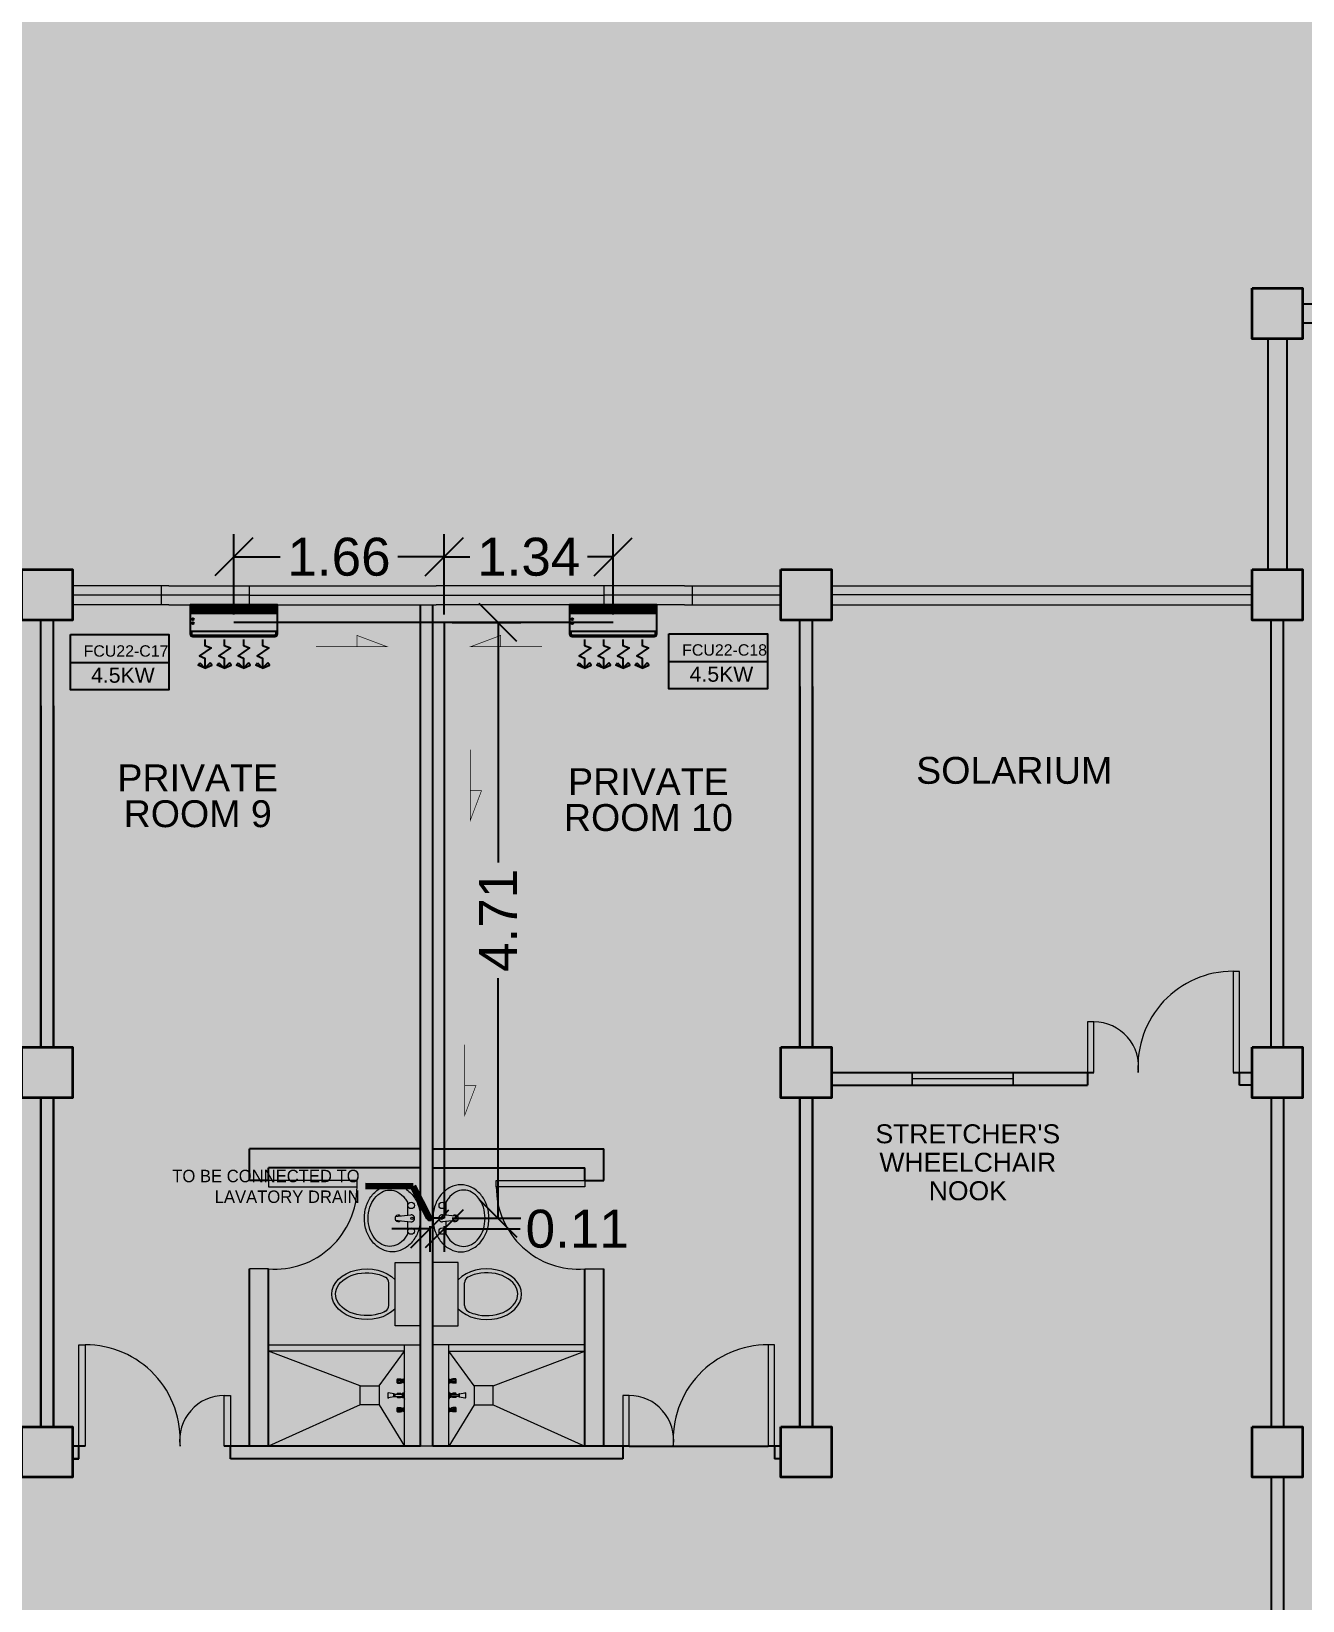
# Model space of a CAD drawing. Header units: millimetres. Extents: x -60 to 576, y -39 to 287.
# Drawn here: x 371.12 to 381.17, y 130.92 to 143.32 of the extents above; entities that cross this region are included whole.
import ezdxf

# ---------------------------------------------------------------- set-up
doc = ezdxf.new("R2010")
doc.units = ezdxf.units.MM
doc.header["$MEASUREMENT"] = 0
for name, color, linetype in [('AIR', 7, 'Continuous'), ('AIR-00', 7, 'Continuous'), ('AIR-02', 7, 'Continuous'), ('AIR-03', 7, 'Continuous'), ('DRAIN PIPE', 7, 'Continuous'), ('fcu drain', 7, 'Continuous'), ('label', 7, 'Continuous'), ('Legends', 7, 'Continuous'), ('M-AC-TEXT', 7, 'Continuous')]:
    doc.layers.add(name, color=color, linetype=linetype)
doc.styles.add('ar-dim-axis', font='romans.shx', dxfattribs={"width": 0.8})
doc.styles.add('OIP FONT', font='GOTHIC.TTF', dxfattribs={"height": 150})
doc.styles.get("Standard").update_dxf_attribs({"font": 'arial.ttf'})
doc.styles.add('SWISSLT175', font='swissl.ttf', dxfattribs={"height": 0.175})
doc.dimstyles.new('ar-dim-axis', dxfattribs={"dimtxt": 350, "dimasz": 250, "dimexe": 75, "dimexo": 75, "dimgap": 200, "dimtad": 1, "dimdec": 0, "dimzin": 12, "dimdsep": 46, "dimtxsty": 'ar-dim-axis', "dimblk": 'ARCHTICK', "dimcen": 120, "dimclrd": 11, "dimclre": 8, "dimclrt": 4, "dimadec": 0, "dimazin": 3, "dimtm": 1, "dimtfac": 1, "dimtdec": 0, "dimtix": 1, "dimtmove": 2, "dimatfit": 3, "dimldrblk": 'ARCHTICK', "dimfxl": 1, "dimtolj": 1, "dimtzin": 0, "dimarcsym": 1})
doc.dimstyles.new('Copy of dimension', dxfattribs={"dimtxt": 0.3, "dimasz": 0.3, "dimexe": 0.18, "dimexo": 0.0625, "dimgap": 0.09, "dimtad": 0, "dimzin": 0, "dimdsep": 46, "dimtxsty": 'Standard', "dimblk": 'OBLIQUE', "dimcen": 0.09, "dimclrd": 256, "dimclre": 256, "dimclrt": 256, "dimadec": 0, "dimazin": 0, "dimtfac": 1, "dimtofl": 0, "dimtmove": 0, "dimatfit": 3, "dimldrblk": 'OBLIQUE', "dimfxl": 1, "dimtolj": 1, "dimtzin": 0, "dimarcsym": 0})

# ---------------------------------------------------------------- blocks, each defined once
blk = doc.blocks.new('_ARCHTICK')
at = {"color": 0, "linetype": 'ByBlock', "const_width": 0.15}
blk.add_lwpolyline([(-0.5, -0.5), (0.5, 0.5)], dxfattribs=at)
blk = doc.blocks.new('CARRIER-S30-32 (FCD)')
at = {"layer": 'AIR-00'}
for p, q in [((0.825, -0.05), (-0.825, -0.05)), ((0.825, -0.075), (-0.825, -0.075)), ((0.825, -0.1), (-0.825, -0.1)), ((0.825, -0.125), (-0.825, -0.125)), ((0.825, -0.15), (-0.825, -0.15)), ((-0.6, -0.025), (-0.6, -0.175)), ((-0.4, -0.025), (-0.4, -0.175)), ((-0.2, -0.025), (-0.2, -0.175)), ((0, -0.025), (0, -0.175)), ((0.2, -0.025), (0.2, -0.175)), ((0.4, -0.025), (0.4, -0.175)), ((0.6, -0.025), (0.6, -0.175))]:
    blk.add_line(p, q, dxfattribs=at)
for points in [[(-0.825, -0.025), (0.825, -0.025), (0.825, -0.175), (-0.825, -0.175)], [(-0.664, -1.134), (-0.562, -1.239), (-0.697, -1.177)], [(-0.461, -1.134), (-0.562, -1.239), (-0.428, -1.177)], [(-0.289, -1.134), (-0.188, -1.239), (-0.322, -1.177)], [(-0.086, -1.134), (-0.188, -1.239), (-0.053, -1.177)], [(0.086, -1.134), (0.187, -1.239), (0.053, -1.177)], [(0.289, -1.134), (0.187, -1.239), (0.322, -1.177)], [(0.461, -1.134), (0.562, -1.239), (0.428, -1.177)], [(0.664, -1.134), (0.562, -1.239), (0.697, -1.177)]]:
    blk.add_lwpolyline(points, close=True, dxfattribs=at)
blk.add_lwpolyline([(-0.8, -0.595), (0.8, -0.595, 0.414214), (0.825, -0.57), (0.825, -0.525), (-0.825, -0.525), (-0.825, -0.57, 0.414214)], format="xyb", close=True, dxfattribs=at)
for points in [[(-0.562, -0.678), (-0.562, -0.794), (-0.44, -0.843), (-0.667, -0.996), (-0.562, -1.044), (-0.562, -1.239)], [(-0.188, -0.678), (-0.188, -0.794), (-0.065, -0.843), (-0.292, -0.996), (-0.188, -1.044), (-0.188, -1.239)], [(0.187, -0.678), (0.187, -0.794), (0.31, -0.843), (0.083, -0.996), (0.187, -1.044), (0.187, -1.239)], [(0.562, -0.678), (0.562, -0.794), (0.685, -0.843), (0.458, -0.996), (0.562, -1.044), (0.562, -1.239)]]:
    blk.add_lwpolyline(points, dxfattribs=at)
at = {"layer": 'AIR-02'}
for centre in [(-0.8, -0.285), (-0.8, -0.36)]:
    blk.add_circle(centre, 0.0187, dxfattribs=at)
at = {"layer": 'AIR-03'}
blk.add_lwpolyline([(-0.8, -0.62), (0.8, -0.62, 0.414214), (0.85, -0.57), (0.85, 0), (-0.85, 0), (-0.85, -0.57, 0.414214)], format="xyb", close=True, dxfattribs=at)
blk = doc.blocks.new('_Oblique')
at = {"color": 0, "linetype": 'ByBlock', "lineweight": -2}
blk.add_line((-0.5, -0.5), (0.5, 0.5), dxfattribs=at)
blk = doc.blocks.new('*D210')
at = {"lineweight": -2, "transparency": 16777216}
for p, q in [((374.273, 133.854), (373.973, 133.854)), ((374.273, 133.876), (374.273, 133.674)), ((374.387, 133.876), (374.387, 133.674)), ((374.387, 133.854), (374.987, 133.854))]:
    blk.add_line(p, q, dxfattribs=at)
at = {"layer": 'Defpoints', "color": 0, "transparency": 16777216}
for p in [(374.273, 133.938), (374.387, 133.938), (374.387, 133.854)]:
    blk.add_point(p, dxfattribs=at)
at = {"lineweight": -2, "transparency": 16777216, "xscale": 0.3, "yscale": 0.3, "zscale": 0.3}
blk.add_blockref('_Oblique', (374.273, 133.854), dxfattribs=at)
at = {"lineweight": -2, "transparency": 16777216, "xscale": 0.3, "yscale": 0.3, "zscale": 0.3, "rotation": 180}
blk.add_blockref('_Oblique', (374.387, 133.854), dxfattribs=at)
at = {"transparency": 16777216, "insert": (375.438, 133.854), "char_height": 0.3, "attachment_point": 5}
blk.add_mtext('\\A1;0.11', dxfattribs=at)
blk = doc.blocks.new('*D211')
at = {"lineweight": -2, "transparency": 16777216}
for p, q in [((374.45, 138.648), (374.992, 138.648)), ((374.812, 138.648), (374.812, 136.75)), ((374.812, 133.938), (374.812, 135.837)), ((374.45, 133.938), (374.992, 133.938))]:
    blk.add_line(p, q, dxfattribs=at)
at = {"layer": 'Defpoints', "color": 0, "transparency": 16777216}
for p in [(374.387, 138.648), (374.812, 138.648), (374.387, 133.938)]:
    blk.add_point(p, dxfattribs=at)
at = {"lineweight": -2, "transparency": 16777216, "xscale": 0.3, "yscale": 0.3, "zscale": 0.3}
for p, rotation in [((374.812, 138.648), 90), ((374.812, 133.938), 270)]:
    blk.add_blockref('_Oblique', p, dxfattribs=dict(at, rotation=rotation))
at = {"transparency": 16777216, "insert": (374.812, 136.293), "char_height": 0.3, "attachment_point": 5, "rotation": 90}
blk.add_mtext('\\A1;4.71', dxfattribs=at)
blk = doc.blocks.new('*D212')
at = {"lineweight": -2, "transparency": 16777216}
for p, q in [((374.387, 138.711), (374.387, 139.345)), ((375.723, 138.711), (375.723, 139.345)), ((374.387, 139.165), (374.59, 139.165)), ((375.723, 139.165), (375.52, 139.165))]:
    blk.add_line(p, q, dxfattribs=at)
at = {"layer": 'Defpoints', "color": 0, "transparency": 16777216}
for p in [(375.723, 139.165), (374.387, 138.648), (375.723, 138.648)]:
    blk.add_point(p, dxfattribs=at)
at = {"lineweight": -2, "transparency": 16777216, "xscale": 0.3, "yscale": 0.3, "zscale": 0.3, "rotation": 180}
blk.add_blockref('_Oblique', (374.387, 139.165), dxfattribs=at)
at = {"lineweight": -2, "transparency": 16777216, "xscale": 0.3, "yscale": 0.3, "zscale": 0.3}
blk.add_blockref('_Oblique', (375.723, 139.165), dxfattribs=at)
at = {"transparency": 16777216, "insert": (375.055, 139.165), "char_height": 0.3, "attachment_point": 5}
blk.add_mtext('\\A1;1.34', dxfattribs=at)
blk = doc.blocks.new('*D213')
at = {"lineweight": -2, "transparency": 16777216}
for p, q in [((372.723, 138.711), (372.723, 139.345)), ((374.387, 138.711), (374.387, 139.345)), ((372.723, 139.165), (373.09, 139.165)), ((374.387, 139.165), (374.02, 139.165))]:
    blk.add_line(p, q, dxfattribs=at)
at = {"layer": 'Defpoints', "color": 0, "transparency": 16777216}
for p in [(372.723, 139.165), (372.723, 138.648), (374.387, 138.648)]:
    blk.add_point(p, dxfattribs=at)
at = {"lineweight": -2, "transparency": 16777216, "xscale": 0.3, "yscale": 0.3, "zscale": 0.3, "rotation": 180}
blk.add_blockref('_Oblique', (372.723, 139.165), dxfattribs=at)
at = {"lineweight": -2, "transparency": 16777216, "xscale": 0.3, "yscale": 0.3, "zscale": 0.3}
blk.add_blockref('_Oblique', (374.387, 139.165), dxfattribs=at)
at = {"transparency": 16777216, "insert": (373.555, 139.165), "char_height": 0.3, "attachment_point": 5}
blk.add_mtext('\\A1;1.66', dxfattribs=at)

msp = doc.modelspace()

# ---------------------------------------------------------------- linework, layer by layer
at = {"color": 8, "linetype": 'ByBlock', "lineweight": 25}
for p, q in [((386.873, 141.163), (381.173, 141.163)), ((380.898, 140.89), (380.898, 139.066)), ((381.048, 140.89), (381.048, 139.066)), ((386.873, 141.013), (381.173, 141.013)), ((374.198, 132.138), (374.198, 138.788)), ((374.298, 132.138), (374.298, 138.788)), ((371.198, 135.291), (371.198, 138.666)), ((371.298, 135.291), (371.298, 138.666)), ((377.198, 135.291), (377.198, 138.666)), ((377.298, 135.291), (377.298, 138.666)), ((380.923, 135.291), (380.923, 138.666)), ((381.023, 135.291), (381.023, 138.666)), ((377.198, 138.141), (377.198, 135.291)), ((377.298, 138.141), (377.298, 135.291)), ((371.198, 137.988), (371.198, 135.291)), ((371.298, 137.988), (371.298, 135.291)), ((377.448, 135.09), (379.523, 135.09)), ((379.473, 135.09), (379.473, 134.99)), ((380.623, 135.09), (380.773, 135.09)), ((380.673, 134.99), (380.673, 135.09)), ((377.448, 134.99), (379.473, 134.99)), ((380.773, 134.99), (380.673, 134.99)), ((371.198, 134.891), (371.198, 132.291)), ((371.198, 132.291), (371.198, 134.891)), ((371.298, 134.891), (371.298, 132.291)), ((371.298, 132.291), (371.298, 134.891)), ((377.198, 134.891), (377.198, 132.291)), ((377.198, 132.291), (377.198, 134.891)), ((377.298, 134.891), (377.298, 132.291)), ((377.298, 132.291), (377.298, 134.891)), ((380.923, 134.891), (380.923, 132.291)), ((381.023, 134.891), (381.023, 132.291)), ((371.548, 132.138), (371.448, 132.138)), ((371.498, 132.038), (371.498, 132.138)), ((374.198, 132.138), (372.648, 132.138)), ((372.698, 132.038), (372.698, 132.138)), ((375.848, 132.138), (374.298, 132.138)), ((375.798, 132.138), (375.798, 132.038)), ((377.048, 132.138), (376.948, 132.138)), ((376.998, 132.138), (376.998, 132.038)), ((371.498, 132.038), (371.448, 132.038)), ((371.448, 132.038), (371.498, 132.038)), ((375.798, 132.038), (372.698, 132.038)), ((377.048, 132.038), (376.998, 132.038)), ((380.923, 131.891), (380.923, 129.267)), ((381.023, 131.891), (381.023, 129.267))]:
    msp.add_line(p, q, dxfattribs=at)
at = {"color": 8, "linetype": 'ByBlock', "lineweight": 9}
for p, q in [((371.448, 138.938), (371.448, 138.938)), ((372.21, 138.938), (371.448, 138.938)), ((372.148, 138.938), (372.148, 138.788)), ((372.21, 138.938), (373.41, 138.938)), ((372.848, 138.788), (372.848, 138.938)), ((373.41, 138.938), (374.323, 138.938)), ((375.085, 138.938), (374.323, 138.938)), ((376.285, 138.938), (375.085, 138.938)), ((375.648, 138.938), (375.648, 138.788)), ((376.285, 138.938), (377.048, 138.938)), ((376.348, 138.938), (376.348, 138.788)), ((377.448, 138.938), (380.773, 138.938)), ((377.448, 138.938), (377.448, 138.938)), ((372.848, 138.863), (371.448, 138.863)), ((372.21, 138.788), (371.448, 138.788)), ((372.21, 138.788), (373.41, 138.788)), ((372.848, 138.863), (375.648, 138.863)), ((373.41, 138.788), (374.323, 138.788)), ((375.085, 138.788), (374.323, 138.788)), ((376.285, 138.788), (375.085, 138.788)), ((377.048, 138.863), (375.648, 138.863)), ((376.285, 138.788), (377.048, 138.788)), ((380.773, 138.866), (377.448, 138.866)), ((377.448, 138.788), (380.773, 138.788)), ((379.548, 138.788), (379.698, 138.788)), ((374.198, 137.988), (374.198, 132.138)), ((374.298, 137.988), (374.298, 132.138)), ((378.485, 135.09), (378.085, 135.09)), ((378.085, 135.09), (378.085, 134.99)), ((378.885, 134.99), (378.885, 135.09)), ((378.885, 135.04), (378.085, 135.04)), ((378.085, 134.99), (378.885, 134.99)), ((380.673, 134.99), (380.773, 134.99)), ((374.198, 134.524), (374.198, 132.574)), ((374.073, 132.138), (374.073, 132.938)), ((374.423, 132.138), (374.423, 132.938)), ((374.073, 132.138), (372.998, 132.138)), ((374.298, 132.138), (374.198, 132.138))]:
    msp.add_line(p, q, dxfattribs=at)
at = {"color": 8, "linetype": 'ByBlock', "lineweight": 25, "ltscale": 0.3}
for p, q in [((372.848, 134.238), (372.848, 134.488)), ((374.198, 134.488), (372.848, 134.488)), ((374.298, 134.488), (375.648, 134.488)), ((375.648, 134.238), (375.648, 134.488)), ((372.998, 134.238), (372.998, 134.338)), ((374.198, 134.338), (372.998, 134.338)), ((374.298, 134.338), (375.498, 134.338)), ((375.498, 134.238), (375.498, 134.338)), ((372.998, 134.238), (372.848, 134.238)), ((375.498, 134.238), (375.648, 134.238)), ((372.848, 132.138), (372.848, 133.538)), ((372.998, 132.138), (372.998, 133.538)), ((375.498, 132.138), (375.498, 133.538)), ((375.648, 132.138), (375.648, 133.538))]:
    msp.add_line(p, q, dxfattribs=at)
at = {"color": 8, "lineweight": 9}
for p, q in [((374, 133.953), (374.122, 133.966)), ((374.496, 133.953), (374.374, 133.966)), ((374, 133.924), (374.122, 133.911)), ((374.496, 133.924), (374.374, 133.911)), ((373.998, 133.588), (374.198, 133.588)), ((373.998, 133.088), (373.998, 133.588)), ((374.198, 133.588), (374.198, 133.088)), ((374.498, 133.588), (374.298, 133.588)), ((374.298, 133.588), (374.298, 133.088)), ((374.498, 133.088), (374.498, 133.588)), ((373.948, 133.248), (373.948, 133.429)), ((374.548, 133.248), (374.548, 133.429)), ((374.198, 133.088), (373.998, 133.088)), ((374.298, 133.088), (374.498, 133.088)), ((374.014, 132.665), (374.016, 132.665)), ((374.014, 132.639), (374.014, 132.665)), ((374.014, 132.639), (374.016, 132.639)), ((374.016, 132.665), (374.018, 132.669)), ((374.016, 132.639), (374.016, 132.665)), ((374.016, 132.639), (374.018, 132.635)), ((374.018, 132.669), (374.04, 132.669)), ((374.018, 132.635), (374.018, 132.669)), ((374.018, 132.635), (374.04, 132.635)), ((374.026, 132.665), (374.039, 132.665)), ((374.026, 132.658), (374.038, 132.658)), ((374.026, 132.646), (374.038, 132.646)), ((374.026, 132.639), (374.039, 132.639)), ((374.04, 132.669), (374.044, 132.667)), ((374.04, 132.665), (374.04, 132.658)), ((374.04, 132.639), (374.04, 132.646)), ((374.04, 132.635), (374.044, 132.638)), ((374.045, 132.666), (374.051, 132.666)), ((374.045, 132.638), (374.051, 132.638)), ((374.051, 132.638), (374.051, 132.666)), ((374.051, 132.666), (374.054, 132.665)), ((374.051, 132.638), (374.054, 132.639)), ((374.054, 132.639), (374.054, 132.665)), ((374.065, 132.663), (374.054, 132.663)), ((374.065, 132.641), (374.054, 132.641)), ((374.072, 132.669), (374.065, 132.666)), ((374.065, 132.638), (374.065, 132.666)), ((374.072, 132.635), (374.065, 132.638)), ((374.072, 132.669), (374.073, 132.669)), ((374.072, 132.635), (374.072, 132.669)), ((374.072, 132.635), (374.073, 132.635)), ((374.073, 132.635), (374.073, 132.669)), ((374.424, 132.669), (374.423, 132.669)), ((374.423, 132.635), (374.423, 132.669)), ((374.424, 132.635), (374.423, 132.635)), ((374.424, 132.669), (374.431, 132.666)), ((374.424, 132.635), (374.424, 132.669)), ((374.424, 132.635), (374.431, 132.638)), ((374.431, 132.638), (374.431, 132.666)), ((374.431, 132.663), (374.442, 132.663)), ((374.431, 132.641), (374.442, 132.641)), ((374.445, 132.666), (374.442, 132.665)), ((374.442, 132.639), (374.442, 132.665)), ((374.445, 132.638), (374.442, 132.639)), ((374.45, 132.666), (374.445, 132.666)), ((374.445, 132.638), (374.445, 132.666)), ((374.45, 132.638), (374.445, 132.638)), ((374.456, 132.669), (374.452, 132.667)), ((374.456, 132.635), (374.452, 132.638)), ((374.478, 132.669), (374.456, 132.669)), ((374.456, 132.665), (374.456, 132.658)), ((374.456, 132.639), (374.456, 132.646)), ((374.478, 132.635), (374.456, 132.635)), ((374.469, 132.665), (374.457, 132.665)), ((374.47, 132.658), (374.457, 132.658)), ((374.47, 132.646), (374.457, 132.646)), ((374.469, 132.639), (374.457, 132.639)), ((374.48, 132.665), (374.478, 132.669)), ((374.478, 132.635), (374.478, 132.669)), ((374.48, 132.639), (374.478, 132.635)), ((374.482, 132.665), (374.48, 132.665)), ((374.48, 132.639), (374.48, 132.665)), ((374.482, 132.639), (374.48, 132.639)), ((374.482, 132.639), (374.482, 132.665)), ((373.941, 132.558), (373.941, 132.519)), ((373.988, 132.551), (373.946, 132.559)), ((373.988, 132.526), (373.946, 132.518)), ((373.988, 132.526), (373.988, 132.551)), ((373.988, 132.551), (373.995, 132.551)), ((373.988, 132.526), (373.988, 132.551)), ((373.995, 132.526), (373.988, 132.526)), ((373.995, 132.551), (373.995, 132.526)), ((374.058, 132.546), (373.995, 132.546)), ((373.995, 132.531), (374.058, 132.531)), ((374.014, 132.546), (374.014, 132.552)), ((374.014, 132.552), (374.016, 132.552)), ((374.014, 132.525), (374.014, 132.531)), ((374.014, 132.525), (374.016, 132.525)), ((374.016, 132.552), (374.018, 132.555)), ((374.016, 132.546), (374.016, 132.552)), ((374.016, 132.525), (374.016, 132.531)), ((374.016, 132.525), (374.018, 132.522)), ((374.018, 132.546), (374.018, 132.555)), ((374.018, 132.555), (374.04, 132.555)), ((374.018, 132.522), (374.018, 132.531)), ((374.018, 132.522), (374.04, 132.522)), ((374.026, 132.552), (374.039, 132.552)), ((374.026, 132.525), (374.039, 132.525)), ((374.04, 132.555), (374.044, 132.553)), ((374.04, 132.552), (374.04, 132.546)), ((374.04, 132.525), (374.04, 132.531)), ((374.04, 132.522), (374.044, 132.524)), ((374.045, 132.552), (374.051, 132.552)), ((374.045, 132.524), (374.051, 132.524)), ((374.051, 132.546), (374.051, 132.552)), ((374.051, 132.552), (374.054, 132.552)), ((374.051, 132.524), (374.051, 132.531)), ((374.051, 132.524), (374.054, 132.525)), ((374.054, 132.546), (374.054, 132.552)), ((374.058, 132.55), (374.054, 132.55)), ((374.054, 132.525), (374.054, 132.531)), ((374.058, 132.527), (374.054, 132.527)), ((374.058, 132.556), (374.058, 132.521)), ((374.067, 132.556), (374.058, 132.556)), ((374.058, 132.531), (374.058, 132.546)), ((374.058, 132.521), (374.067, 132.521)), ((374.073, 132.567), (374.067, 132.556)), ((374.067, 132.556), (374.067, 132.521)), ((374.067, 132.521), (374.067, 132.556)), ((374.067, 132.521), (374.073, 132.51)), ((374.073, 132.51), (374.073, 132.567)), ((374.423, 132.567), (374.429, 132.556)), ((374.423, 132.51), (374.423, 132.567)), ((374.429, 132.521), (374.423, 132.51)), ((374.429, 132.556), (374.429, 132.521)), ((374.429, 132.521), (374.429, 132.556)), ((374.429, 132.556), (374.438, 132.556)), ((374.438, 132.521), (374.429, 132.521)), ((374.438, 132.556), (374.438, 132.521)), ((374.438, 132.55), (374.442, 132.55)), ((374.438, 132.546), (374.501, 132.546)), ((374.438, 132.531), (374.438, 132.546)), ((374.501, 132.531), (374.438, 132.531)), ((374.438, 132.527), (374.442, 132.527)), ((374.442, 132.546), (374.442, 132.552)), ((374.445, 132.552), (374.442, 132.552)), ((374.442, 132.525), (374.442, 132.531)), ((374.445, 132.524), (374.442, 132.525)), ((374.445, 132.546), (374.445, 132.552)), ((374.45, 132.552), (374.445, 132.552)), ((374.445, 132.524), (374.445, 132.531)), ((374.45, 132.524), (374.445, 132.524)), ((374.456, 132.555), (374.452, 132.553)), ((374.456, 132.522), (374.452, 132.524)), ((374.478, 132.555), (374.456, 132.555)), ((374.456, 132.552), (374.456, 132.546)), ((374.456, 132.525), (374.456, 132.531)), ((374.478, 132.522), (374.456, 132.522)), ((374.469, 132.552), (374.457, 132.552)), ((374.469, 132.525), (374.457, 132.525)), ((374.478, 132.546), (374.478, 132.555)), ((374.48, 132.552), (374.478, 132.555)), ((374.478, 132.522), (374.478, 132.531)), ((374.48, 132.525), (374.478, 132.522)), ((374.48, 132.546), (374.48, 132.552)), ((374.482, 132.552), (374.48, 132.552)), ((374.48, 132.525), (374.48, 132.531)), ((374.482, 132.525), (374.48, 132.525)), ((374.482, 132.546), (374.482, 132.552)), ((374.482, 132.525), (374.482, 132.531)), ((374.508, 132.551), (374.501, 132.551)), ((374.501, 132.551), (374.501, 132.526)), ((374.501, 132.526), (374.508, 132.526)), ((374.508, 132.551), (374.55, 132.559)), ((374.508, 132.526), (374.508, 132.551)), ((374.508, 132.526), (374.508, 132.551)), ((374.508, 132.526), (374.55, 132.518)), ((374.555, 132.558), (374.555, 132.519)), ((374.014, 132.412), (374.014, 132.438)), ((374.014, 132.438), (374.016, 132.438)), ((374.014, 132.412), (374.016, 132.412)), ((374.016, 132.438), (374.018, 132.442)), ((374.016, 132.412), (374.016, 132.438)), ((374.016, 132.412), (374.018, 132.408)), ((374.018, 132.408), (374.018, 132.442)), ((374.018, 132.442), (374.04, 132.442)), ((374.018, 132.408), (374.04, 132.408)), ((374.026, 132.438), (374.039, 132.438)), ((374.026, 132.431), (374.039, 132.431)), ((374.026, 132.419), (374.039, 132.419)), ((374.026, 132.412), (374.039, 132.412)), ((374.04, 132.442), (374.044, 132.439)), ((374.04, 132.438), (374.04, 132.431)), ((374.04, 132.412), (374.04, 132.419)), ((374.04, 132.408), (374.044, 132.41)), ((374.045, 132.439), (374.051, 132.439)), ((374.045, 132.411), (374.051, 132.411)), ((374.051, 132.439), (374.054, 132.438)), ((374.051, 132.411), (374.051, 132.439)), ((374.051, 132.411), (374.054, 132.412)), ((374.054, 132.412), (374.054, 132.438)), ((374.065, 132.436), (374.054, 132.436)), ((374.065, 132.413), (374.054, 132.413)), ((374.072, 132.442), (374.065, 132.438)), ((374.065, 132.411), (374.065, 132.438)), ((374.072, 132.408), (374.065, 132.411)), ((374.072, 132.408), (374.072, 132.442)), ((374.072, 132.442), (374.073, 132.442)), ((374.072, 132.408), (374.073, 132.408)), ((374.073, 132.408), (374.073, 132.442)), ((374.423, 132.408), (374.423, 132.442)), ((374.424, 132.442), (374.423, 132.442)), ((374.424, 132.408), (374.423, 132.408)), ((374.424, 132.408), (374.424, 132.442)), ((374.424, 132.442), (374.431, 132.438)), ((374.424, 132.408), (374.431, 132.411)), ((374.431, 132.411), (374.431, 132.438)), ((374.431, 132.436), (374.442, 132.436)), ((374.431, 132.413), (374.442, 132.413)), ((374.445, 132.439), (374.442, 132.438)), ((374.442, 132.412), (374.442, 132.438)), ((374.445, 132.411), (374.442, 132.412)), ((374.445, 132.411), (374.445, 132.439)), ((374.45, 132.439), (374.445, 132.439)), ((374.45, 132.411), (374.445, 132.411)), ((374.456, 132.442), (374.452, 132.439)), ((374.456, 132.408), (374.452, 132.41)), ((374.478, 132.442), (374.456, 132.442)), ((374.456, 132.438), (374.456, 132.431)), ((374.456, 132.412), (374.456, 132.419)), ((374.478, 132.408), (374.456, 132.408)), ((374.469, 132.438), (374.457, 132.438)), ((374.47, 132.431), (374.457, 132.431)), ((374.47, 132.419), (374.457, 132.419)), ((374.469, 132.412), (374.457, 132.412)), ((374.478, 132.408), (374.478, 132.442)), ((374.48, 132.438), (374.478, 132.442)), ((374.48, 132.412), (374.478, 132.408)), ((374.48, 132.412), (374.48, 132.438)), ((374.482, 132.438), (374.48, 132.438)), ((374.482, 132.412), (374.48, 132.412)), ((374.482, 132.412), (374.482, 132.438))]:
    msp.add_line(p, q, dxfattribs=at)
at = {"color": 8, "linetype": 'ByBlock', "lineweight": 9, "ltscale": 0.3}
for p, q in [((372.998, 133.538), (372.848, 133.538)), ((375.498, 133.538), (375.648, 133.538)), ((373.723, 132.613), (372.998, 132.888)), ((373.873, 132.613), (374.073, 132.888)), ((374.623, 132.613), (374.423, 132.888)), ((374.773, 132.613), (375.498, 132.888)), ((373.723, 132.463), (372.998, 132.138)), ((373.873, 132.463), (374.073, 132.138)), ((374.623, 132.463), (374.423, 132.138)), ((374.773, 132.463), (375.498, 132.138))]:
    msp.add_line(p, q, dxfattribs=at)
at = {"color": 8, "lineweight": 25}
msp.add_line((375.848, 132.138), (376.948, 132.138), dxfattribs=at)
at = {"color": 8, "linetype": 'ByBlock', "lineweight": 35}
for points in [[(380.773, 141.29), (381.173, 141.29), (381.173, 140.89), (380.773, 140.89)], [(371.048, 139.066), (371.448, 139.066), (371.448, 138.666), (371.048, 138.666)], [(377.048, 139.066), (377.448, 139.066), (377.448, 138.666), (377.048, 138.666)], [(380.773, 139.066), (381.173, 139.066), (381.173, 138.666), (380.773, 138.666)], [(371.048, 135.291), (371.448, 135.291), (371.448, 134.891), (371.048, 134.891)], [(377.048, 135.291), (377.448, 135.291), (377.448, 134.891), (377.048, 134.891)], [(380.773, 135.291), (381.173, 135.291), (381.173, 134.891), (380.773, 134.891)], [(371.048, 132.291), (371.448, 132.291), (371.448, 131.891), (371.048, 131.891)], [(377.048, 132.291), (377.448, 132.291), (377.448, 131.891), (377.048, 131.891)], [(380.773, 132.291), (381.173, 132.291), (381.173, 131.891), (380.773, 131.891)]]:
    msp.add_lwpolyline(points, close=True, dxfattribs=at)
at = {"color": 8, "lineweight": 13, "ltscale": 0.03}
for points in [[(380.623, 135.09), (380.673, 135.09), (380.673, 135.89), (380.623, 135.89)], [(379.473, 135.09), (379.523, 135.09), (379.523, 135.49), (379.473, 135.49)], [(372.998, 134.238), (372.998, 134.188), (373.698, 134.188), (373.698, 134.238)], [(375.498, 134.238), (375.498, 134.188), (374.798, 134.188), (374.798, 134.238)], [(371.548, 132.138), (371.498, 132.138), (371.498, 132.938), (371.548, 132.938)], [(376.948, 132.138), (376.998, 132.138), (376.998, 132.938), (376.948, 132.938)], [(372.698, 132.138), (372.648, 132.138), (372.648, 132.538), (372.698, 132.538)], [(375.798, 132.138), (375.848, 132.138), (375.848, 132.538), (375.798, 132.538)]]:
    msp.add_lwpolyline(points, close=True, dxfattribs=at)
at = {"color": 8, "lineweight": 9}
msp.add_lwpolyline([(378.085, 135.09), (378.885, 135.09), (378.885, 134.99), (378.085, 134.99)], close=True, dxfattribs=at)
for points in [[(373.977, 133.673, -0.11576), (373.894, 133.693, -0.104047), (373.821, 133.751, -0.090875), (373.773, 133.835, -0.083344), (373.756, 133.938, -0.083344), (373.773, 134.042, -0.090875), (373.821, 134.126, -0.104047), (373.894, 134.184, -0.11576), (373.977, 134.203, -0.11576), (374.059, 134.184, -0.104047), (374.133, 134.126, -0.090875), (374.181, 134.042, -0.083344), (374.198, 133.938, -0.083344), (374.181, 133.835, -0.090875), (374.133, 133.751, -0.104047), (374.059, 133.693, -0.11576)], [(374.519, 133.673, 0.11576), (374.601, 133.693, 0.104047), (374.675, 133.751, 0.090875), (374.723, 133.835, 0.083344), (374.74, 133.938, 0.083344), (374.723, 134.042, 0.090875), (374.675, 134.126, 0.104047), (374.601, 134.184, 0.11576), (374.519, 134.203, 0.11576), (374.436, 134.184, 0.104047), (374.363, 134.126, 0.090875), (374.315, 134.042, 0.083344), (374.298, 133.938, 0.083344), (374.315, 133.835, 0.090875), (374.363, 133.751, 0.104047), (374.436, 133.693, 0.11576)]]:
    msp.add_lwpolyline(points, format="xyb", close=True, dxfattribs=at)
for points in [[(373.956, 133.716, -0.124838), (373.893, 133.732, -0.105788), (373.836, 133.781, -0.086697), (373.799, 133.851, -0.076776), (373.786, 133.938, -0.076776), (373.799, 134.026, -0.086697), (373.836, 134.096, -0.105788), (373.893, 134.145, -0.124838), (373.956, 134.161, -0.124838), (374.019, 134.145, -0.105788), (374.076, 134.096, -0.040067), (374.096, 134.065), (374.096, 133.963, -0.040067)], [(374.54, 133.716, 0.124838), (374.603, 133.732, 0.105788), (374.66, 133.781, 0.086697), (374.696, 133.851, 0.076776), (374.71, 133.938, 0.076776), (374.696, 134.026, 0.086697), (374.66, 134.096, 0.105788), (374.603, 134.145, 0.124838), (374.54, 134.161, 0.124838), (374.477, 134.145, 0.105788), (374.42, 134.096, 0.040067), (374.4, 134.065), (374.4, 133.963, 0.040067)], [(374.096, 133.914), (374.096, 133.812, -0.040067), (374.076, 133.781, -0.105788), (374.019, 133.732, -0.124838), (373.956, 133.716, -0.124838)], [(374.4, 133.914), (374.4, 133.812, 0.040067), (374.42, 133.781, 0.105788), (374.477, 133.732, 0.124838), (374.54, 133.716, 0.124838)]]:
    msp.add_lwpolyline(points, format="xyb", dxfattribs=at)
at = {"color": 8, "linetype": 'ByBlock', "lineweight": 9, "ltscale": 0.3}
for points in [[(374.073, 132.888), (372.998, 132.888), (372.998, 132.938), (374.198, 132.938), (374.198, 132.938)], [(374.423, 132.888), (375.498, 132.888), (375.498, 132.938), (374.298, 132.938), (374.298, 132.938)]]:
    msp.add_lwpolyline(points, dxfattribs=at)
at = {"color": 8, "linetype": 'ByBlock', "lineweight": 9, "ltscale": 0.03}
for points in [[(373.873, 132.613), (373.873, 132.463), (373.723, 132.463), (373.723, 132.613)], [(374.623, 132.613), (374.623, 132.463), (374.773, 132.463), (374.773, 132.613)]]:
    msp.add_lwpolyline(points, close=True, dxfattribs=at)
at = {"color": 8, "lineweight": 9}
for centre, radius in [((374.125, 134.04), 0.0255), ((374.131, 133.938), 0.0095), ((374.371, 134.04), 0.0255), ((374.364, 133.938), 0.0095), ((374.125, 133.837), 0.0255), ((374.371, 133.837), 0.0255)]:
    msp.add_circle(centre, radius, dxfattribs=at)
at = {"color": 8, "lineweight": 13, "ltscale": 0.03}
for centre, radius, start, end in [((380.623, 135.139), 0.752, 90, 183.6952), ((379.523, 135.137), 0.353, 352.3719, 90), ((373.046, 134.188), 0.652, 265.7578, 0), ((375.45, 134.188), 0.652, 180, 274.2422), ((371.548, 132.187), 0.752, 356.3048, 90), ((376.948, 132.187), 0.752, 90, 183.6952), ((372.648, 132.185), 0.353, 90, 187.6281), ((375.848, 132.185), 0.353, 352.3719, 90)]:
    msp.add_arc(centre, radius, start, end, dxfattribs=at)
at = {"color": 8, "lineweight": 9}
for centre, radius, start, end in [((374.023, 133.938), 0.025, 161.3793, 198.6207), ((374.094, 133.938), 0.0948, 171.2026, 188.7974), ((374.023, 133.938), 0.025, 48.7978, 143.6932), ((374.125, 133.938), 0.028, 263.7545, 96.2455), ((374.371, 133.938), 0.028, 83.7545, 276.2455), ((374.473, 133.938), 0.025, 36.3068, 131.2022), ((374.402, 133.938), 0.0948, 351.2026, 8.7974), ((374.473, 133.938), 0.025, 341.3793, 18.6207), ((374.023, 133.938), 0.025, 216.3068, 311.2022), ((374.473, 133.938), 0.025, 228.7978, 323.6932), ((373.898, 133.429), 0.05, 0, 61.9916), ((374.598, 133.429), 0.05, 118.0084, 180), ((373.898, 133.248), 0.05, 298.1501, 0), ((374.598, 133.248), 0.05, 180, 241.8499)]:
    msp.add_arc(centre, radius, start, end, dxfattribs=at)
at = {"color": 8, "lineweight": 9, "extrusion": (0, 0, -1)}
msp.add_ellipse((373.773, 133.338), major_axis=(0.275, 0), ratio=0.727273, start_param=0.612555, end_param=5.670631, dxfattribs=at)
at = {"color": 8, "lineweight": 9}
for centre, major_axis, ratio, start_param, end_param in [((374.723, 133.338), (-0.275, 0), 0.727273, 0.612555, 5.670631), ((374.45, 132.67), (-0.00268, 0.00268), 1, 2.356082, 2.850023), ((374.45, 132.634), (-0.00268, 0.00268), 1, -1.279452, -0.785511), ((374.455, 132.652), (-0.00268, 0.00268), 1, 0.203142, 1.36743), ((374.463, 132.647), (-0.00887, 0.00887), 1, -0.157871, 0.203142), ((374.463, 132.657), (0.00887, 0.00887), 1, 2.938226, 3.299239), ((374.463, 132.68), (-0.0118, 0.0118), 1, 1.703115, 1.83534), ((374.463, 132.624), (-0.0118, 0.0118), 1, -0.264769, -0.132543), ((374.457, 132.669), (-0.00268, 0.00268), 1, 1.728443, 2.356082), ((374.457, 132.654), (0.00268, 0.00268), 1, 0.785286, 1.412925), ((374.457, 132.65), (0.00268, 0.00268), 1, 3.299239, 3.926878), ((374.457, 132.635), (0.00268, 0.00268), 1, 0.785286, 1.412925), ((374.469, 132.678), (-0.00896, 0.00896), 1, 2.418785, 3.129871), ((374.469, 132.626), (-0.00896, 0.00896), 1, -1.559299, -0.848214), ((374.469, 132.648), (0.00738, 0.00738), 1, 6.21008, 6.994878), ((374.469, 132.656), (0.00738, 0.00738), 1, 4.000472, 4.78527), ((374.474, 132.652), (-0.00268, 0.00268), 1, 3.214474, 4.639283), ((373.944, 132.521), (0.00268, 0.00268), 1, 2.92514, 4.295202), ((374.45, 132.556), (0.00268, 0.00268), 1, 3.926878, 4.42082), ((374.45, 132.521), (-0.00268, 0.00268), 1, -1.279452, -0.785511), ((374.463, 132.567), (0.0118, 0.0118), 1, 3.273911, 3.406137), ((374.463, 132.51), (0.0118, 0.0118), 1, 1.306028, 1.438253), ((374.457, 132.555), (0.00268, 0.00268), 1, 3.299239, 3.926878), ((374.457, 132.522), (-0.00268, 0.00268), 1, -0.785511, -0.157871), ((374.469, 132.564), (-0.00896, 0.00896), 1, 2.418785, 3.129871), ((374.469, 132.513), (0.00896, 0.00896), 1, 0.011497, 0.722582), ((374.552, 132.556), (0.00268, 0.00268), 1, 6.066508, 7.43657), ((374.45, 132.443), (0.00268, 0.00268), 1, 3.926878, 4.42082), ((374.45, 132.407), (0.00268, 0.00268), 1, 0.291344, 0.785286), ((374.455, 132.425), (-0.00268, 0.00268), 1, 0.203142, 1.36743), ((374.463, 132.42), (0.00887, 0.00887), 1, 1.412925, 1.773938), ((374.463, 132.43), (-0.00887, 0.00887), 1, 1.36743, 1.728443), ((374.463, 132.453), (-0.0118, 0.0118), 1, 1.703115, 1.83534), ((374.463, 132.397), (-0.0118, 0.0118), 1, -0.264769, -0.132543), ((374.457, 132.442), (0.00268, 0.00268), 1, 3.299239, 3.926878), ((374.457, 132.427), (0.00268, 0.00268), 1, 0.785286, 1.412925), ((374.457, 132.423), (0.00268, 0.00268), 1, 3.299239, 3.926878), ((374.457, 132.408), (-0.00268, 0.00268), 1, -0.785511, -0.157871), ((374.469, 132.451), (0.00896, 0.00896), 1, 3.989582, 4.700667), ((374.469, 132.399), (-0.00896, 0.00896), 1, -1.559299, -0.848214), ((374.469, 132.42), (-0.00738, 0.00738), 1, 4.639283, 5.424081), ((374.469, 132.429), (0.00738, 0.00738), 1, 4.000472, 4.78527), ((374.474, 132.425), (0.00268, 0.00268), 1, 4.78527, 6.21008)]:
    msp.add_ellipse(centre, major_axis=major_axis, ratio=ratio, start_param=start_param, end_param=end_param, dxfattribs=at)
at = {"color": 8, "lineweight": 9, "extrusion": (-2.88216e-41, 4.99074e-41, -1)}
for centre, major_axis, start_param, end_param in [((374.027, 132.678), (0.00896, 0.00896), 2.418785, 3.129871), ((374.022, 132.652), (-0.00268, 0.00268), 4.78527, 6.21008), ((374.027, 132.626), (-0.00896, 0.00896), 0.011497, 0.722582), ((374.027, 132.648), (0.00738, 0.00738), 4.639283, 5.424081), ((374.027, 132.656), (-0.00738, 0.00738), 4.000472, 4.78527), ((374.038, 132.654), (-0.00268, 0.00268), 0.785286, 1.412925), ((374.038, 132.65), (-0.00268, 0.00268), 3.299239, 3.926878), ((374.039, 132.669), (0.00268, 0.00268), 1.728443, 2.356082), ((374.039, 132.635), (0.00268, 0.00268), -0.785511, -0.157871), ((374.033, 132.68), (-0.0118, 0.0118), 3.273911, 3.406137), ((374.033, 132.647), (0.00887, 0.00887), -0.157871, 0.203142), ((374.033, 132.657), (0.00887, 0.00887), 1.36743, 1.728443), ((374.033, 132.624), (-0.0118, 0.0118), 1.306028, 1.438253), ((374.045, 132.67), (0.00268, 0.00268), 2.356082, 2.850023), ((374.041, 132.652), (-0.00268, 0.00268), 1.773938, 2.938226), ((374.045, 132.634), (0.00268, 0.00268), -1.279452, -0.785511), ((373.944, 132.556), (0.00268, 0.00268), 4.495711, 5.865773), ((374.027, 132.564), (-0.00896, 0.00896), 3.989582, 4.700667), ((374.027, 132.513), (-0.00896, 0.00896), 0.011497, 0.722582), ((374.039, 132.555), (-0.00268, 0.00268), 3.299239, 3.926878), ((374.039, 132.522), (-0.00268, 0.00268), 0.785286, 1.412925), ((374.033, 132.567), (0.0118, 0.0118), 1.703115, 1.83534), ((374.033, 132.51), (0.0118, 0.0118), -0.264769, -0.132543), ((374.045, 132.556), (-0.00268, 0.00268), 3.926878, 4.42082), ((374.045, 132.521), (-0.00268, 0.00268), 0.291344, 0.785286), ((374.027, 132.451), (0.00896, 0.00896), 2.418785, 3.129871), ((374.022, 132.425), (-0.00268, 0.00268), 4.78527, 6.21008), ((374.027, 132.399), (-0.00896, 0.00896), 0.011497, 0.722582), ((374.027, 132.42), (0.00738, 0.00738), 4.639283, 5.424081), ((374.027, 132.429), (-0.00738, 0.00738), 4.000472, 4.78527), ((374.039, 132.442), (0.00268, 0.00268), 1.728443, 2.356082), ((374.039, 132.427), (-0.00268, 0.00268), 0.785286, 1.412925), ((374.039, 132.423), (-0.00268, 0.00268), 3.299239, 3.926878), ((374.039, 132.408), (0.00268, 0.00268), -0.785511, -0.157871), ((374.033, 132.453), (-0.0118, 0.0118), 3.273911, 3.406137), ((374.033, 132.42), (0.00887, 0.00887), -0.157871, 0.203142), ((374.033, 132.43), (0.00887, 0.00887), 1.36743, 1.728443), ((374.033, 132.397), (0.0118, 0.0118), -0.264769, -0.132543), ((374.045, 132.443), (0.00268, 0.00268), 2.356082, 2.850023), ((374.041, 132.425), (-0.00268, 0.00268), 1.773938, 2.938226), ((374.045, 132.407), (0.00268, 0.00268), -1.279452, -0.785511)]:
    msp.add_ellipse(centre, major_axis=major_axis, ratio=1, start_param=start_param, end_param=end_param, dxfattribs=at)
at = {"color": 8, "lineweight": 9, "extrusion": (2.88216e-41, 4.99074e-41, -1)}
msp.add_ellipse((374.552, 132.521), major_axis=(-0.00268, 0.00268), ratio=1, start_param=2.92514, end_param=4.295202, dxfattribs=at)
at = {"color": 8, "lineweight": 9}
for points in [[(373.922, 133.204), (373.905, 133.195), (373.887, 133.188), (373.796, 133.161), (373.709, 133.166), (373.577, 133.224), (373.536, 133.274), (373.522, 133.372), (373.548, 133.424), (373.659, 133.498), (373.743, 133.516), (373.857, 133.5), (373.892, 133.489), (373.921, 133.473)], [(374.574, 133.204), (374.591, 133.195), (374.609, 133.188), (374.7, 133.161), (374.787, 133.166), (374.919, 133.224), (374.96, 133.274), (374.974, 133.372), (374.948, 133.424), (374.836, 133.498), (374.753, 133.516), (374.639, 133.5), (374.604, 133.489), (374.574, 133.473)]]:
    msp.add_open_spline(points, degree=3, knots=[0.937253, 0.937253, 0.937253, 0.937253, 1.185372, 1.185372, 2.113864, 2.113864, 3.042356, 3.042356, 3.970847, 3.970847, 4.899339, 4.899339, 5.346062, 5.346062, 5.346062, 5.346062], dxfattribs=at)
at = {"color": 8, "linetype": 'ByBlock', "lineweight": 9}
for p in [(372.81, 138.788), (375.685, 138.788)]:
    msp.add_point(p, dxfattribs=at)
at = {"layer": 'DRAIN PIPE', "color": 7, "linetype": 'Continuous', "const_width": 0.005}
for points in [[(373.372, 138.457), (373.932, 138.457), (373.697, 138.545), (373.697, 138.457)], [(375.159, 138.457), (374.598, 138.457), (374.833, 138.545), (374.833, 138.457)], [(374.593, 137.643), (374.593, 137.083), (374.681, 137.317), (374.593, 137.317)], [(374.548, 135.311), (374.548, 134.751), (374.637, 134.986), (374.548, 134.986)]]:
    msp.add_lwpolyline(points, dxfattribs=at)
at = {"layer": 'fcu drain', "linetype": 'Continuous'}
for p, q in [((375.723, 138.648), (372.723, 138.648)), ((374.387, 138.648), (374.387, 133.938))]:
    msp.add_line(p, q, dxfattribs=at)
at = {"layer": 'fcu drain'}
msp.add_line((374.387, 133.938), (374.273, 133.938), dxfattribs=at)
at = {"layer": 'fcu drain', "linetype": 'Continuous'}
msp.add_circle((374.273, 133.938), 0.0183, dxfattribs=at)
at = {"layer": 'fcu drain', "color": 2, "linetype": 'Continuous'}
msp.add_circle((374.273, 133.938), 0.00904, dxfattribs=at)
at = {"layer": 'Legends', "linetype": 'Continuous', "lineweight": 25}
for p, q in [((371.431, 138.332), (372.209, 138.332)), ((376.163, 138.34), (376.942, 138.34))]:
    msp.add_line(p, q, dxfattribs=at)
at = {"layer": 'Legends'}
for points in [[(371.431, 138.551), (372.209, 138.551), (372.209, 138.114), (371.431, 138.114)], [(376.163, 138.558), (376.942, 138.558), (376.942, 138.122), (376.163, 138.122)]]:
    msp.add_lwpolyline(points, close=True, dxfattribs=at)

# ---------------------------------------------------------------- block references
at = {"layer": 'AIR', "xscale": 0.4053817101480872, "yscale": 0.4053817101480872, "zscale": 0.4053817101480872}
for p in [(372.723, 138.788), (375.723, 138.788)]:
    msp.add_blockref('CARRIER-S30-32 (FCD)', p, dxfattribs=at)

# ---------------------------------------------------------------- texts
at = {"layer": 'label', "color": 8, "linetype": 'ByBlock', "lineweight": 9, "ltscale": 0.4, "attachment_point": 5, "style": 'SWISSLT175'}
for s, insert, char_height, line_spacing_factor in [('SOLARIUM', (378.893, 137.477), 0.2125, 0.8), ('PRIVATE ^JROOM 9', (372.438, 137.276), 0.2125, 0.8), ('PRIVATE ^JROOM 10', (376.001, 137.246), 0.2125, 0.8), ("STRETCHER'S\\PWHEELCHAIR\\PNOOK", (378.526, 134.38), 0.15, 0.9)]:
    msp.add_mtext(s, dxfattribs=dict(at, insert=insert, char_height=char_height, line_spacing_factor=line_spacing_factor))
at = {"layer": 'Legends', "linetype": 'Continuous', "lineweight": 25, "attachment_point": 1}
for s, width, insert, char_height in [('FCU22-C17', 0.44811, (371.536, 138.467), 0.09), ('FCU22-C18', 0.44811, (376.268, 138.475), 0.09), ('4.5KW', 0.23674, (371.595, 138.291), 0.12), ('4.5KW', 0.23674, (376.327, 138.299), 0.12)]:
    msp.add_mtext_dynamic_manual_height_columns(s, width=width, gutter_width=1.011, heights=[0], dxfattribs=dict(at, insert=insert, char_height=char_height))
at = {"layer": 'M-AC-TEXT', "insert": (373.718, 134.19), "char_height": 0.09822, "width": 1.56657, "attachment_point": 6, "style": 'OIP FONT'}
msp.add_mtext('TO BE CONNECTED TO LAVATORY DRAIN', dxfattribs=at)

# ---------------------------------------------------------------- dimensions: what is measured, and where the dimension line sits
for base, p1, p2, picture, middle in [((372.723, 139.165), (374.387, 138.648), (372.723, 138.648), '*D213', (373.555, 139.165)), ((375.723, 139.165), (374.387, 138.648), (375.723, 138.648), '*D212', (375.055, 139.165)), ((374.387, 133.854), (374.273, 133.938), (374.387, 133.938), '*D210', (375.438, 133.854))]:
    dim = msp.add_linear_dim(base=base, p1=p1, p2=p2, dimstyle='Copy of dimension')
    dim.commit()
    dim.dimension.update_dxf_attribs({"geometry": picture, "text_midpoint": middle})
dim = msp.add_linear_dim(base=(374.812, 138.648), p1=(374.387, 133.938), p2=(374.387, 138.648), angle=90, dimstyle='Copy of dimension')
dim.commit()
dim.dimension.update_dxf_attribs({"geometry": '*D211', "text_midpoint": (374.812, 136.293)})

# ---------------------------------------------------------------- leaders
at = {"layer": 'M-AC-TEXT', "annotation_type": 0, "has_hookline": 1, "text_width": 1.46}
for points, hookline_direction in [([(250.815, 135.994), (250.941, 136.242), (251.317, 136.243)], 0), ([(361.082, 135.125), (361.208, 135.373), (361.584, 135.374)], 0), ([(374.267, 133.942), (374.14, 134.19), (373.765, 134.191)], 1), ([(262.897, 128.194), (263.023, 128.442), (263.399, 128.443)], 0), ([(376.118, 126.108), (375.992, 126.356), (375.616, 126.358)], 1), ([(284.45, 122.354), (284.577, 122.602), (284.953, 122.603)], 0), ([(284.461, 120.841), (284.588, 121.089), (284.964, 121.09)], 0), ([(365.246, 120.646), (365.373, 120.894), (365.749, 120.895)], 0), ([(368.185, 115.989), (368.312, 116.237), (368.688, 116.238)], 0), ([(376.113, 115.346), (375.986, 115.594), (375.61, 115.595)], 1), ([(257.964, 108.343), (258.09, 108.591), (258.466, 108.592)], 0), ([(263.958, 108.329), (264.085, 108.577), (264.461, 108.578)], 0), ([(368.224, 107.474), (368.35, 107.722), (368.726, 107.723)], 0), ([(374.204, 107.475), (374.33, 107.723), (374.706, 107.725)], 0), ([(250.807, 107.216), (250.933, 107.464), (251.309, 107.465)], 0), ([(361.077, 106.347), (361.204, 106.595), (361.58, 106.596)], 0), ([(178.877, 105.216), (179.004, 105.464), (179.38, 105.465)], 0), ([(395.221, 100.371), (395.094, 100.619), (394.718, 100.62)], 1), ([(255.029, 138.631), (255.155, 138.383), (255.531, 138.384)], 0), ([(270.657, 138.65), (270.784, 138.402), (271.16, 138.403)], 0), ([(250.81, 135.924), (250.937, 135.676), (251.313, 135.678)], 0), ([(361.073, 135.056), (361.2, 134.808), (361.576, 134.809)], 0)]:
    msp.add_leader(points, dimstyle='ar-dim-axis', override={"dimtxt": 150, "dimasz": 150, "dimgap": 200, "dimtad": 0, "dimtih": 1, "dimtoh": 1, "dimtxsty": 'OIP FONT', "dimclrd": 256, "dimclre": 256, "dimclrt": 256, "dimfxl": 0.2, "dimfxlon": 1, "dimlwd": 65535, "dimlwe": 65535}, dxfattribs=dict(at, hookline_direction=hookline_direction))

doc.saveas('drawing.dxf')
